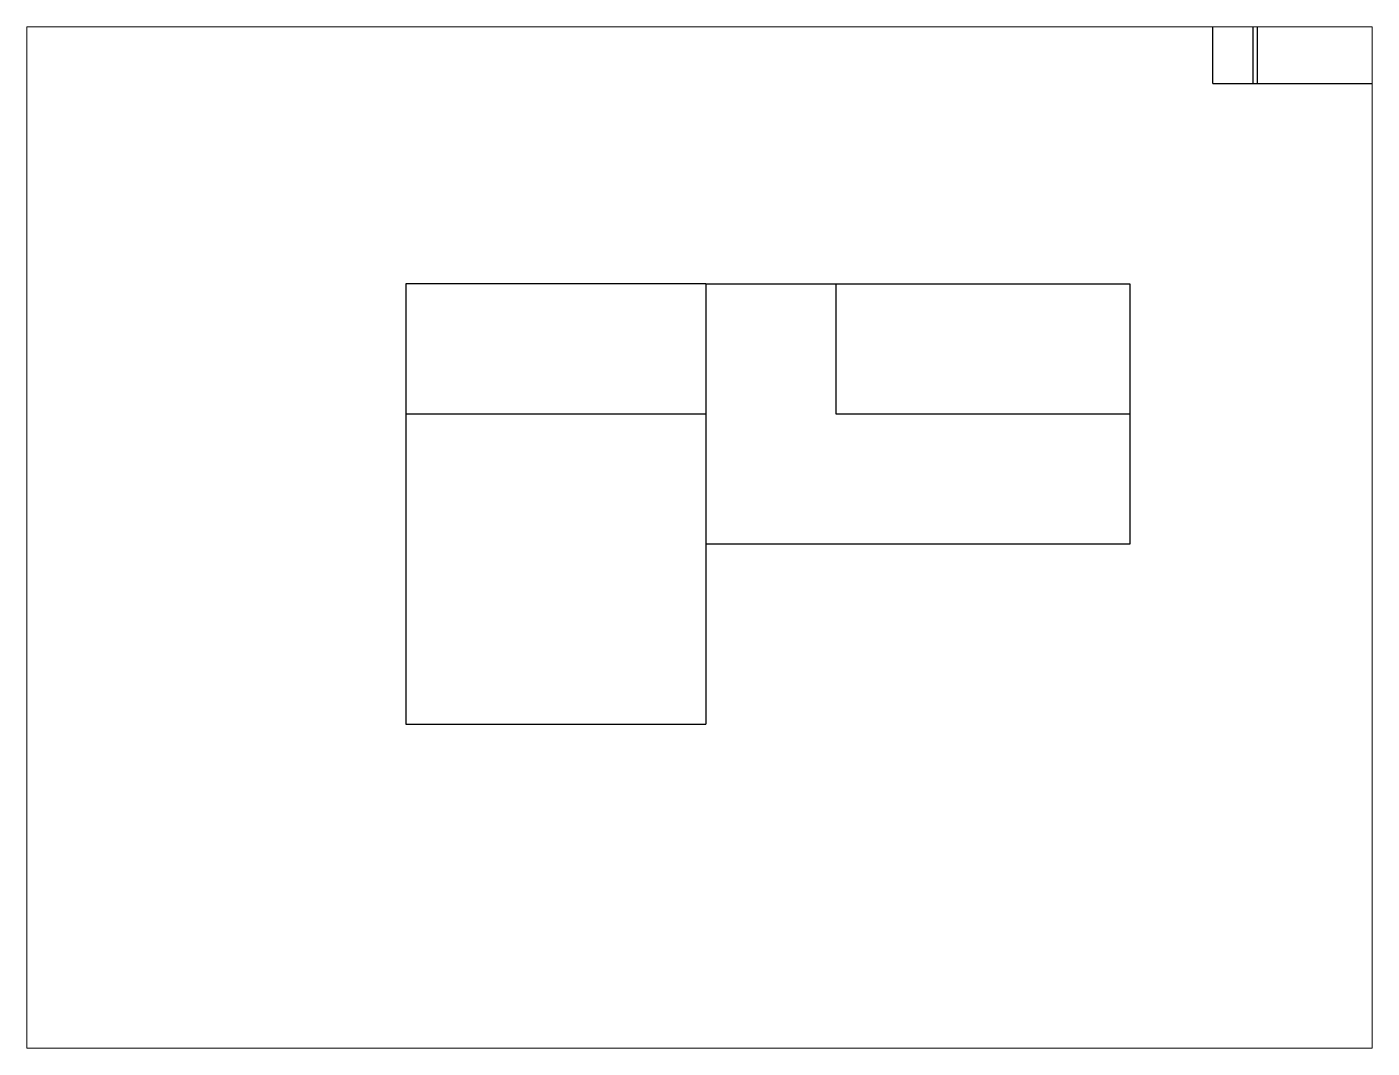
# Paper-space layout 'Presentación1' of a CAD drawing. Header units: millimetres. Extents: x 26 to 231, y 20 to 176.
# The model-space entities are those that its viewports show. They can reach past a viewport. Long polylines and large blocks are cut down to what shows.
import ezdxf

# ---------------------------------------------------------------- set-up
doc = ezdxf.new("R2010")
doc.units = ezdxf.units.MM

msp = doc.modelspace()

# ---------------------------------------------------------------- linework, layer by layer
for p, q in [((2450, 1850), (2450, 1920)), ((2470.17, 1850), (2470.17, 1880)), ((2470.17, 1880), (2472.17, 1880)), ((2472.17, 1880), (2472.17, 1850)), ((2450, 1850), (2850.04, 1850)), ((2450, 1850), (2470.17, 1850)), ((2196.53, 1749.92), (2046.53, 1749.92)), ((2046.53, 1749.92), (2046.53, 1684.92)), ((2196.53, 1749.92), (2261.53, 1749.92)), ((2196.53, 1749.92), (2196.53, 1684.92)), ((2261.53, 1749.92), (2408.53, 1749.92)), ((2261.53, 1749.92), (2261.53, 1684.92)), ((2408.53, 1749.92), (2408.53, 1684.92)), ((2046.53, 1684.92), (2196.53, 1684.92)), ((2046.53, 1684.92), (2046.53, 1529.92)), ((2196.53, 1684.92), (2196.53, 1619.92)), ((2261.53, 1684.92), (2408.53, 1684.92)), ((2408.53, 1684.92), (2408.53, 1619.92)), ((2408.53, 1619.92), (2196.53, 1619.92)), ((2196.53, 1619.92), (2196.53, 1529.92)), ((2046.53, 1529.92), (2196.53, 1529.92))]:
    msp.add_line(p, q)

psp = doc.layouts.new('Presentación1')

# ---------------------------------------------------------------- viewports
at = {"layer": '0'}
psp.add_viewport(center=(128.5, 97.5), size=(205.6, 156), view_center_point=(2193.36, 1623.17), view_height=510.2083, dxfattribs=at)

doc.saveas('drawing.dxf')
